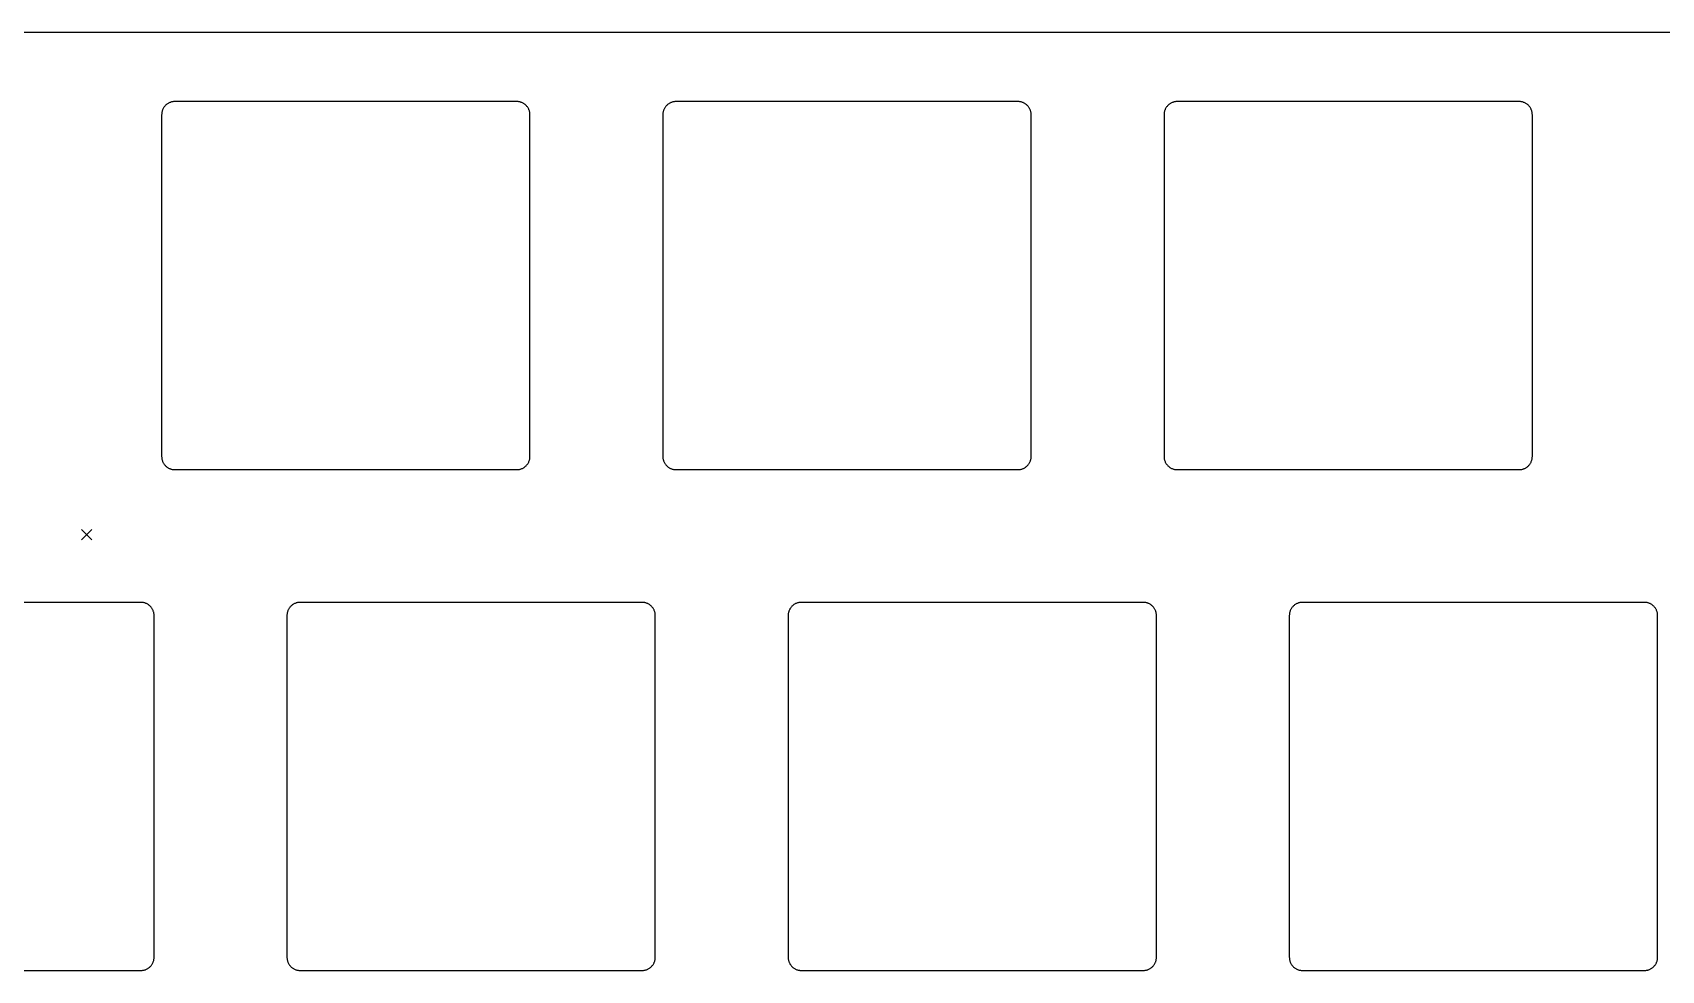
# Model space of a CAD drawing. Extents: x 19 to 282, y -159 to -67.
# Drawn here: x 72 to 133.9, y -102.5 to -66.8 of the extents above; entities that cross this region are included whole.
import ezdxf

# ---------------------------------------------------------------- set-up
doc = ezdxf.new("R2010")
doc.units = 0
doc.layers.add('BLACK', color=7, linetype='CONTINUOUS')

msp = doc.modelspace()

# ---------------------------------------------------------------- linework, layer by layer
at = {"layer": 'BLACK', "linetype": 'CONTINUOUS'}
for p, q in [((277.075, -66.85), (24, -66.85)), ((76.8631, -69.9502), (76.8625, -69.975)), ((76.865, -69.9256), (76.8631, -69.9502)), ((76.868, -69.9012), (76.865, -69.9256)), ((76.8722, -69.877), (76.868, -69.9012)), ((76.8776, -69.8531), (76.8722, -69.877)), ((76.8841, -69.8296), (76.8776, -69.8531)), ((76.8918, -69.8064), (76.8841, -69.8296)), ((76.9006, -69.7837), (76.8918, -69.8064)), ((76.9105, -69.7614), (76.9006, -69.7837)), ((76.9214, -69.7396), (76.9105, -69.7614)), ((76.9334, -69.7183), (76.9214, -69.7396)), ((76.9465, -69.6976), (76.9334, -69.7183)), ((76.9606, -69.6775), (76.9465, -69.6976)), ((76.9757, -69.6581), (76.9606, -69.6775)), ((76.9919, -69.6394), (76.9757, -69.6581)), ((77.009, -69.6214), (76.9919, -69.6394)), ((77.0269, -69.6043), (77.009, -69.6214)), ((77.0456, -69.5882), (77.0269, -69.6043)), ((77.065, -69.5731), (77.0456, -69.5882)), ((77.0851, -69.559), (77.065, -69.5731)), ((77.1058, -69.5459), (77.0851, -69.559)), ((77.1271, -69.5339), (77.1058, -69.5459)), ((77.1489, -69.5229), (77.1271, -69.5339)), ((77.1712, -69.5131), (77.1489, -69.5229)), ((77.1939, -69.5043), (77.1712, -69.5131)), ((77.2171, -69.4966), (77.1939, -69.5043)), ((77.2406, -69.4901), (77.2171, -69.4966)), ((77.2645, -69.4847), (77.2406, -69.4901)), ((77.2887, -69.4805), (77.2645, -69.4847)), ((77.3131, -69.4774), (77.2887, -69.4805)), ((77.3377, -69.4756), (77.3131, -69.4774)), ((77.3625, -69.475), (77.3377, -69.4756)), ((90.3625, -69.475), (77.3625, -69.475)), ((90.3873, -69.4756), (90.3625, -69.475)), ((90.4119, -69.4774), (90.3873, -69.4756)), ((90.4363, -69.4805), (90.4119, -69.4774)), ((90.4605, -69.4847), (90.4363, -69.4805)), ((90.4844, -69.4901), (90.4605, -69.4847)), ((90.5079, -69.4966), (90.4844, -69.4901)), ((90.5311, -69.5043), (90.5079, -69.4966)), ((90.5539, -69.5131), (90.5311, -69.5043)), ((90.5762, -69.5229), (90.5539, -69.5131)), ((90.598, -69.5339), (90.5762, -69.5229)), ((90.6192, -69.5459), (90.598, -69.5339)), ((90.6399, -69.559), (90.6192, -69.5459)), ((90.66, -69.5731), (90.6399, -69.559)), ((90.6794, -69.5882), (90.66, -69.5731)), ((90.6981, -69.6043), (90.6794, -69.5882)), ((90.7161, -69.6214), (90.6981, -69.6043)), ((90.7332, -69.6394), (90.7161, -69.6214)), ((90.7493, -69.6581), (90.7332, -69.6394)), ((90.7644, -69.6775), (90.7493, -69.6581)), ((90.7785, -69.6976), (90.7644, -69.6775)), ((90.7916, -69.7183), (90.7785, -69.6976)), ((90.8036, -69.7396), (90.7916, -69.7183)), ((90.8146, -69.7614), (90.8036, -69.7396)), ((90.8245, -69.7837), (90.8146, -69.7614)), ((90.8332, -69.8064), (90.8245, -69.7837)), ((90.8409, -69.8296), (90.8332, -69.8064)), ((90.8474, -69.8531), (90.8409, -69.8296)), ((90.8528, -69.877), (90.8474, -69.8531)), ((90.857, -69.9012), (90.8528, -69.877)), ((90.8601, -69.9256), (90.857, -69.9012)), ((90.8619, -69.9502), (90.8601, -69.9256)), ((90.8625, -69.975), (90.8619, -69.9502)), ((95.9131, -69.9502), (95.9125, -69.975)), ((95.915, -69.9256), (95.9131, -69.9502)), ((95.918, -69.9012), (95.915, -69.9256)), ((95.9222, -69.877), (95.918, -69.9012)), ((95.9276, -69.8531), (95.9222, -69.877)), ((95.9341, -69.8296), (95.9276, -69.8531)), ((95.9418, -69.8064), (95.9341, -69.8296)), ((95.9506, -69.7837), (95.9418, -69.8064)), ((95.9604, -69.7614), (95.9506, -69.7837)), ((95.9714, -69.7396), (95.9604, -69.7614)), ((95.9834, -69.7183), (95.9714, -69.7396)), ((95.9965, -69.6976), (95.9834, -69.7183)), ((96.0106, -69.6775), (95.9965, -69.6976)), ((96.0257, -69.6581), (96.0106, -69.6775)), ((96.0419, -69.6394), (96.0257, -69.6581)), ((96.059, -69.6214), (96.0419, -69.6394)), ((96.0769, -69.6043), (96.059, -69.6214)), ((96.0956, -69.5882), (96.0769, -69.6043)), ((96.115, -69.5731), (96.0956, -69.5882)), ((96.1351, -69.559), (96.115, -69.5731)), ((96.1558, -69.5459), (96.1351, -69.559)), ((96.1771, -69.5339), (96.1558, -69.5459)), ((96.1989, -69.5229), (96.1771, -69.5339)), ((96.2212, -69.5131), (96.1989, -69.5229)), ((96.2439, -69.5043), (96.2212, -69.5131)), ((96.2671, -69.4966), (96.2439, -69.5043)), ((96.2906, -69.4901), (96.2671, -69.4966)), ((96.3145, -69.4847), (96.2906, -69.4901)), ((96.3387, -69.4805), (96.3145, -69.4847)), ((96.3631, -69.4774), (96.3387, -69.4805)), ((96.3877, -69.4756), (96.3631, -69.4774)), ((96.4125, -69.475), (96.3877, -69.4756)), ((109.413, -69.475), (96.4125, -69.475)), ((109.437, -69.4756), (109.413, -69.475)), ((109.462, -69.4774), (109.437, -69.4756)), ((109.486, -69.4805), (109.462, -69.4774)), ((109.511, -69.4847), (109.486, -69.4805)), ((109.534, -69.4901), (109.511, -69.4847)), ((109.558, -69.4966), (109.534, -69.4901)), ((109.581, -69.5043), (109.558, -69.4966)), ((109.604, -69.5131), (109.581, -69.5043)), ((109.626, -69.5229), (109.604, -69.5131)), ((109.648, -69.5339), (109.626, -69.5229)), ((109.669, -69.5459), (109.648, -69.5339)), ((109.69, -69.559), (109.669, -69.5459)), ((109.71, -69.5731), (109.69, -69.559)), ((109.729, -69.5882), (109.71, -69.5731)), ((109.748, -69.6043), (109.729, -69.5882)), ((109.766, -69.6214), (109.748, -69.6043)), ((109.783, -69.6394), (109.766, -69.6214)), ((109.799, -69.6581), (109.783, -69.6394)), ((109.814, -69.6775), (109.799, -69.6581)), ((109.829, -69.6976), (109.814, -69.6775)), ((109.842, -69.7183), (109.829, -69.6976)), ((109.854, -69.7396), (109.842, -69.7183)), ((109.865, -69.7614), (109.854, -69.7396)), ((109.874, -69.7837), (109.865, -69.7614)), ((109.883, -69.8064), (109.874, -69.7837)), ((109.891, -69.8296), (109.883, -69.8064)), ((109.897, -69.8531), (109.891, -69.8296)), ((109.903, -69.877), (109.897, -69.8531)), ((109.907, -69.9012), (109.903, -69.877)), ((109.91, -69.9256), (109.907, -69.9012)), ((109.912, -69.9502), (109.91, -69.9256)), ((109.913, -69.975), (109.912, -69.9502)), ((114.965, -69.9256), (114.963, -69.9502)), ((114.963, -69.9502), (114.963, -69.975)), ((114.968, -69.9012), (114.965, -69.9256)), ((114.972, -69.877), (114.968, -69.9012)), ((114.978, -69.8531), (114.972, -69.877)), ((114.984, -69.8296), (114.978, -69.8531)), ((114.992, -69.8064), (114.984, -69.8296)), ((115.001, -69.7837), (114.992, -69.8064)), ((115.01, -69.7614), (115.001, -69.7837)), ((115.021, -69.7396), (115.01, -69.7614)), ((115.033, -69.7183), (115.021, -69.7396)), ((115.047, -69.6976), (115.033, -69.7183)), ((115.061, -69.6775), (115.047, -69.6976)), ((115.076, -69.6581), (115.061, -69.6775)), ((115.092, -69.6394), (115.076, -69.6581)), ((115.109, -69.6214), (115.092, -69.6394)), ((115.127, -69.6043), (115.109, -69.6214)), ((115.146, -69.5882), (115.127, -69.6043)), ((115.165, -69.5731), (115.146, -69.5882)), ((115.185, -69.559), (115.165, -69.5731)), ((115.206, -69.5459), (115.185, -69.559)), ((115.227, -69.5339), (115.206, -69.5459)), ((115.249, -69.5229), (115.227, -69.5339)), ((115.271, -69.5131), (115.249, -69.5229)), ((115.294, -69.5043), (115.271, -69.5131)), ((115.317, -69.4966), (115.294, -69.5043)), ((115.341, -69.4901), (115.317, -69.4966)), ((115.365, -69.4847), (115.341, -69.4901)), ((115.389, -69.4805), (115.365, -69.4847)), ((115.413, -69.4774), (115.389, -69.4805)), ((115.438, -69.4756), (115.413, -69.4774)), ((115.463, -69.475), (115.438, -69.4756)), ((128.463, -69.475), (115.463, -69.475)), ((128.487, -69.4756), (128.463, -69.475)), ((128.512, -69.4774), (128.487, -69.4756)), ((128.536, -69.4805), (128.512, -69.4774)), ((128.561, -69.4847), (128.536, -69.4805)), ((128.584, -69.4901), (128.561, -69.4847)), ((128.608, -69.4966), (128.584, -69.4901)), ((128.631, -69.5043), (128.608, -69.4966)), ((128.654, -69.5131), (128.631, -69.5043)), ((128.676, -69.5229), (128.654, -69.5131)), ((128.698, -69.5339), (128.676, -69.5229)), ((128.719, -69.5459), (128.698, -69.5339)), ((128.74, -69.559), (128.719, -69.5459)), ((128.76, -69.5731), (128.74, -69.559)), ((128.779, -69.5882), (128.76, -69.5731)), ((128.798, -69.6043), (128.779, -69.5882)), ((128.816, -69.6214), (128.798, -69.6043)), ((128.833, -69.6394), (128.816, -69.6214)), ((128.849, -69.6581), (128.833, -69.6394)), ((128.864, -69.6775), (128.849, -69.6581)), ((128.879, -69.6976), (128.864, -69.6775)), ((128.892, -69.7183), (128.879, -69.6976)), ((128.904, -69.7396), (128.892, -69.7183)), ((128.915, -69.7614), (128.904, -69.7396)), ((128.924, -69.7837), (128.915, -69.7614)), ((128.933, -69.8064), (128.924, -69.7837)), ((128.941, -69.8296), (128.933, -69.8064)), ((128.947, -69.8531), (128.941, -69.8296)), ((128.953, -69.877), (128.947, -69.8531)), ((128.957, -69.9012), (128.953, -69.877)), ((128.96, -69.9256), (128.957, -69.9012)), ((128.962, -69.9502), (128.96, -69.9256)), ((128.963, -69.975), (128.962, -69.9502)), ((76.8625, -69.975), (76.8625, -82.975)), ((90.8625, -82.975), (90.8625, -69.975)), ((95.9125, -69.975), (95.9125, -82.975)), ((109.913, -82.975), (109.913, -69.975)), ((114.963, -69.975), (114.963, -82.975)), ((128.963, -82.975), (128.963, -69.975)), ((76.8625, -82.975), (76.8631, -82.9998)), ((76.8631, -82.9998), (76.865, -83.0244)), ((76.865, -83.0244), (76.868, -83.0488)), ((76.868, -83.0488), (76.8722, -83.073)), ((76.8722, -83.073), (76.8776, -83.0969)), ((76.8776, -83.0969), (76.8841, -83.1204)), ((76.8841, -83.1204), (76.8918, -83.1436)), ((76.8918, -83.1436), (76.9006, -83.1663)), ((76.9006, -83.1663), (76.9105, -83.1886)), ((76.9105, -83.1886), (76.9214, -83.2104)), ((76.9214, -83.2104), (76.9334, -83.2317)), ((76.9334, -83.2317), (76.9465, -83.2524)), ((76.9465, -83.2524), (76.9606, -83.2725)), ((76.9606, -83.2725), (76.9757, -83.2919)), ((76.9757, -83.2919), (76.9919, -83.3106)), ((76.9919, -83.3106), (77.009, -83.3286)), ((77.009, -83.3286), (77.0269, -83.3456)), ((77.0269, -83.3456), (77.0456, -83.3618)), ((77.0456, -83.3618), (77.065, -83.3769)), ((77.065, -83.3769), (77.0851, -83.391)), ((77.0851, -83.391), (77.1058, -83.4041)), ((77.1058, -83.4041), (77.1271, -83.4161)), ((77.1271, -83.4161), (77.1489, -83.4271)), ((77.1489, -83.4271), (77.1712, -83.4369)), ((77.1712, -83.4369), (77.1939, -83.4457)), ((77.1939, -83.4457), (77.2171, -83.4534)), ((77.2171, -83.4534), (77.2406, -83.4599)), ((77.2406, -83.4599), (77.2645, -83.4653)), ((77.2645, -83.4653), (77.2887, -83.4695)), ((77.2887, -83.4695), (77.3131, -83.4726)), ((77.3131, -83.4726), (77.3377, -83.4744)), ((77.3377, -83.4744), (77.3625, -83.475)), ((77.3625, -83.475), (90.3625, -83.475)), ((90.3625, -83.475), (90.3873, -83.4744)), ((90.3873, -83.4744), (90.4119, -83.4726)), ((90.4119, -83.4726), (90.4363, -83.4695)), ((90.4363, -83.4695), (90.4605, -83.4653)), ((90.4605, -83.4653), (90.4844, -83.4599)), ((90.4844, -83.4599), (90.5079, -83.4534)), ((90.5079, -83.4534), (90.5311, -83.4457)), ((90.5311, -83.4457), (90.5539, -83.4369)), ((90.5539, -83.4369), (90.5762, -83.4271)), ((90.5762, -83.4271), (90.598, -83.4161)), ((90.598, -83.4161), (90.6192, -83.4041)), ((90.6192, -83.4041), (90.6399, -83.391)), ((90.6399, -83.391), (90.66, -83.3769)), ((90.66, -83.3769), (90.6794, -83.3618)), ((90.6794, -83.3618), (90.6981, -83.3456)), ((90.6981, -83.3456), (90.7161, -83.3286)), ((90.7161, -83.3286), (90.7332, -83.3106)), ((90.7332, -83.3106), (90.7493, -83.2919)), ((90.7493, -83.2919), (90.7644, -83.2725)), ((90.7644, -83.2725), (90.7785, -83.2524)), ((90.7785, -83.2524), (90.7916, -83.2317)), ((90.7916, -83.2317), (90.8036, -83.2104)), ((90.8036, -83.2104), (90.8146, -83.1886)), ((90.8146, -83.1886), (90.8245, -83.1663)), ((90.8245, -83.1663), (90.8332, -83.1436)), ((90.8332, -83.1436), (90.8409, -83.1204)), ((90.8409, -83.1204), (90.8474, -83.0969)), ((90.8474, -83.0969), (90.8528, -83.073)), ((90.8528, -83.073), (90.857, -83.0488)), ((90.857, -83.0488), (90.8601, -83.0244)), ((90.8601, -83.0244), (90.8619, -82.9998)), ((90.8619, -82.9998), (90.8625, -82.975)), ((95.9125, -82.975), (95.9131, -82.9998)), ((95.9131, -82.9998), (95.915, -83.0244)), ((95.915, -83.0244), (95.918, -83.0488)), ((95.918, -83.0488), (95.9222, -83.073)), ((95.9222, -83.073), (95.9276, -83.0969)), ((95.9276, -83.0969), (95.9341, -83.1204)), ((95.9341, -83.1204), (95.9418, -83.1436)), ((95.9418, -83.1436), (95.9506, -83.1663)), ((95.9506, -83.1663), (95.9604, -83.1886)), ((95.9604, -83.1886), (95.9714, -83.2104)), ((95.9714, -83.2104), (95.9834, -83.2317)), ((95.9834, -83.2317), (95.9965, -83.2524)), ((95.9965, -83.2524), (96.0106, -83.2725)), ((96.0106, -83.2725), (96.0257, -83.2919)), ((96.0257, -83.2919), (96.0419, -83.3106)), ((96.0419, -83.3106), (96.059, -83.3286)), ((96.059, -83.3286), (96.0769, -83.3456)), ((96.0769, -83.3456), (96.0956, -83.3618)), ((96.0956, -83.3618), (96.115, -83.3769)), ((96.115, -83.3769), (96.1351, -83.391)), ((96.1351, -83.391), (96.1558, -83.4041)), ((96.1558, -83.4041), (96.1771, -83.4161)), ((96.1771, -83.4161), (96.1989, -83.4271)), ((96.1989, -83.4271), (96.2212, -83.4369)), ((96.2212, -83.4369), (96.2439, -83.4457)), ((96.2439, -83.4457), (96.2671, -83.4534)), ((96.2671, -83.4534), (96.2906, -83.4599)), ((96.2906, -83.4599), (96.3145, -83.4653)), ((96.3145, -83.4653), (96.3387, -83.4695)), ((96.3387, -83.4695), (96.3631, -83.4726)), ((96.3631, -83.4726), (96.3877, -83.4744)), ((96.3877, -83.4744), (96.4125, -83.475)), ((96.4125, -83.475), (109.413, -83.475)), ((109.413, -83.475), (109.437, -83.4744)), ((109.437, -83.4744), (109.462, -83.4726)), ((109.462, -83.4726), (109.486, -83.4695)), ((109.486, -83.4695), (109.511, -83.4653)), ((109.511, -83.4653), (109.534, -83.4599)), ((109.534, -83.4599), (109.558, -83.4534)), ((109.558, -83.4534), (109.581, -83.4457)), ((109.581, -83.4457), (109.604, -83.4369)), ((109.604, -83.4369), (109.626, -83.4271)), ((109.626, -83.4271), (109.648, -83.4161)), ((109.648, -83.4161), (109.669, -83.4041)), ((109.669, -83.4041), (109.69, -83.391)), ((109.69, -83.391), (109.71, -83.3769)), ((109.71, -83.3769), (109.729, -83.3618)), ((109.729, -83.3618), (109.748, -83.3456)), ((109.748, -83.3456), (109.766, -83.3286)), ((109.766, -83.3286), (109.783, -83.3106)), ((109.783, -83.3106), (109.799, -83.2919)), ((109.799, -83.2919), (109.814, -83.2725)), ((109.814, -83.2725), (109.829, -83.2524)), ((109.829, -83.2524), (109.842, -83.2317)), ((109.842, -83.2317), (109.854, -83.2104)), ((109.854, -83.2104), (109.865, -83.1886)), ((109.865, -83.1886), (109.874, -83.1663)), ((109.874, -83.1663), (109.883, -83.1436)), ((109.883, -83.1436), (109.891, -83.1204)), ((109.891, -83.1204), (109.897, -83.0969)), ((109.897, -83.0969), (109.903, -83.073)), ((109.903, -83.073), (109.907, -83.0488)), ((109.907, -83.0488), (109.91, -83.0244)), ((109.91, -83.0244), (109.912, -82.9998)), ((109.912, -82.9998), (109.913, -82.975)), ((114.963, -82.975), (114.963, -82.9998)), ((114.963, -82.9998), (114.965, -83.0244)), ((114.965, -83.0244), (114.968, -83.0488)), ((114.968, -83.0488), (114.972, -83.073)), ((114.972, -83.073), (114.978, -83.0969)), ((114.978, -83.0969), (114.984, -83.1204)), ((114.984, -83.1204), (114.992, -83.1436)), ((114.992, -83.1436), (115.001, -83.1663)), ((115.001, -83.1663), (115.01, -83.1886)), ((115.01, -83.1886), (115.021, -83.2104)), ((115.021, -83.2104), (115.033, -83.2317)), ((115.033, -83.2317), (115.047, -83.2524)), ((115.047, -83.2524), (115.061, -83.2725)), ((115.061, -83.2725), (115.076, -83.2919)), ((115.076, -83.2919), (115.092, -83.3106)), ((115.092, -83.3106), (115.109, -83.3286)), ((115.109, -83.3286), (115.127, -83.3456)), ((115.127, -83.3456), (115.146, -83.3618)), ((115.146, -83.3618), (115.165, -83.3769)), ((115.165, -83.3769), (115.185, -83.391)), ((115.185, -83.391), (115.206, -83.4041)), ((115.206, -83.4041), (115.227, -83.4161)), ((115.227, -83.4161), (115.249, -83.4271)), ((115.249, -83.4271), (115.271, -83.4369)), ((115.271, -83.4369), (115.294, -83.4457)), ((115.294, -83.4457), (115.317, -83.4534)), ((115.317, -83.4534), (115.341, -83.4599)), ((115.341, -83.4599), (115.365, -83.4653)), ((115.365, -83.4653), (115.389, -83.4695)), ((115.389, -83.4695), (115.413, -83.4726)), ((115.413, -83.4726), (115.438, -83.4744)), ((115.438, -83.4744), (115.463, -83.475)), ((115.463, -83.475), (128.463, -83.475)), ((128.463, -83.475), (128.487, -83.4744)), ((128.487, -83.4744), (128.512, -83.4726)), ((128.512, -83.4726), (128.536, -83.4695)), ((128.536, -83.4695), (128.561, -83.4653)), ((128.561, -83.4653), (128.584, -83.4599)), ((128.584, -83.4599), (128.608, -83.4534)), ((128.608, -83.4534), (128.631, -83.4457)), ((128.631, -83.4457), (128.654, -83.4369)), ((128.654, -83.4369), (128.676, -83.4271)), ((128.676, -83.4271), (128.698, -83.4161)), ((128.698, -83.4161), (128.719, -83.4041)), ((128.719, -83.4041), (128.74, -83.391)), ((128.74, -83.391), (128.76, -83.3769)), ((128.76, -83.3769), (128.779, -83.3618)), ((128.779, -83.3618), (128.798, -83.3456)), ((128.798, -83.3456), (128.816, -83.3286)), ((128.816, -83.3286), (128.833, -83.3106)), ((128.833, -83.3106), (128.849, -83.2919)), ((128.849, -83.2919), (128.864, -83.2725)), ((128.864, -83.2725), (128.879, -83.2524)), ((128.879, -83.2524), (128.892, -83.2317)), ((128.892, -83.2317), (128.904, -83.2104)), ((128.904, -83.2104), (128.915, -83.1886)), ((128.915, -83.1886), (128.924, -83.1663)), ((128.924, -83.1663), (128.933, -83.1436)), ((128.933, -83.1436), (128.941, -83.1204)), ((128.941, -83.1204), (128.947, -83.0969)), ((128.947, -83.0969), (128.953, -83.073)), ((128.953, -83.073), (128.957, -83.0488)), ((128.957, -83.0488), (128.96, -83.0244)), ((128.96, -83.0244), (128.962, -82.9998)), ((128.962, -82.9998), (128.963, -82.975)), ((73.8125, -85.75), (74.2125, -86.15)), ((74.2125, -85.75), (73.8125, -86.15)), ((76.075, -88.525), (63.075, -88.525)), ((76.0998, -88.5256), (76.075, -88.525)), ((76.1244, -88.5274), (76.0998, -88.5256)), ((76.1488, -88.5305), (76.1244, -88.5274)), ((76.173, -88.5347), (76.1488, -88.5305)), ((76.1969, -88.5401), (76.173, -88.5347)), ((82.027, -88.5347), (82.0031, -88.5401)), ((82.0512, -88.5305), (82.027, -88.5347)), ((82.0756, -88.5274), (82.0512, -88.5305)), ((82.1002, -88.5256), (82.0756, -88.5274)), ((82.125, -88.525), (82.1002, -88.5256)), ((95.125, -88.525), (82.125, -88.525)), ((95.1498, -88.5256), (95.125, -88.525)), ((95.1744, -88.5274), (95.1498, -88.5256)), ((95.1988, -88.5305), (95.1744, -88.5274)), ((95.223, -88.5347), (95.1988, -88.5305)), ((95.2469, -88.5401), (95.223, -88.5347)), ((101.077, -88.5347), (101.053, -88.5401)), ((101.101, -88.5305), (101.077, -88.5347)), ((101.126, -88.5274), (101.101, -88.5305)), ((101.15, -88.5256), (101.126, -88.5274)), ((101.175, -88.525), (101.15, -88.5256)), ((114.175, -88.525), (101.175, -88.525)), ((114.2, -88.5256), (114.175, -88.525)), ((114.224, -88.5274), (114.2, -88.5256)), ((114.249, -88.5305), (114.224, -88.5274)), ((114.273, -88.5347), (114.249, -88.5305)), ((114.297, -88.5401), (114.273, -88.5347)), ((120.127, -88.5347), (120.103, -88.5401)), ((120.151, -88.5305), (120.127, -88.5347)), ((120.176, -88.5274), (120.151, -88.5305)), ((120.2, -88.5256), (120.176, -88.5274)), ((120.225, -88.525), (120.2, -88.5256)), ((133.225, -88.525), (120.225, -88.525)), ((133.25, -88.5256), (133.225, -88.525)), ((133.274, -88.5274), (133.25, -88.5256)), ((133.299, -88.5305), (133.274, -88.5274)), ((133.323, -88.5347), (133.299, -88.5305)), ((133.347, -88.5401), (133.323, -88.5347)), ((76.2204, -88.5466), (76.1969, -88.5401)), ((76.2436, -88.5543), (76.2204, -88.5466)), ((76.2664, -88.5631), (76.2436, -88.5543)), ((76.2887, -88.5729), (76.2664, -88.5631)), ((76.3105, -88.5839), (76.2887, -88.5729)), ((76.3317, -88.5959), (76.3105, -88.5839)), ((76.3524, -88.609), (76.3317, -88.5959)), ((76.3725, -88.6231), (76.3524, -88.609)), ((76.3919, -88.6382), (76.3725, -88.6231)), ((76.4106, -88.6543), (76.3919, -88.6382)), ((76.4286, -88.6714), (76.4106, -88.6543)), ((76.4457, -88.6894), (76.4286, -88.6714)), ((76.4618, -88.7081), (76.4457, -88.6894)), ((76.4769, -88.7275), (76.4618, -88.7081)), ((76.491, -88.7476), (76.4769, -88.7275)), ((76.5041, -88.7683), (76.491, -88.7476)), ((76.5161, -88.7896), (76.5041, -88.7683)), ((76.5271, -88.8114), (76.5161, -88.7896)), ((76.537, -88.8337), (76.5271, -88.8114)), ((76.5457, -88.8564), (76.537, -88.8337)), ((76.5534, -88.8796), (76.5457, -88.8564)), ((76.5599, -88.9031), (76.5534, -88.8796)), ((76.5653, -88.927), (76.5599, -88.9031)), ((76.5695, -88.9512), (76.5653, -88.927)), ((76.5726, -88.9756), (76.5695, -88.9512)), ((76.5744, -89.0002), (76.5726, -88.9756)), ((76.575, -89.025), (76.5744, -89.0002)), ((76.575, -102.025), (76.575, -89.025)), ((81.6256, -89.0002), (81.625, -89.025)), ((81.625, -89.025), (81.625, -102.025)), ((81.6275, -88.9756), (81.6256, -89.0002)), ((81.6305, -88.9512), (81.6275, -88.9756)), ((81.6347, -88.927), (81.6305, -88.9512)), ((81.6401, -88.9031), (81.6347, -88.927)), ((81.6466, -88.8796), (81.6401, -88.9031)), ((81.6543, -88.8564), (81.6466, -88.8796)), ((81.6631, -88.8337), (81.6543, -88.8564)), ((81.673, -88.8114), (81.6631, -88.8337)), ((81.6839, -88.7896), (81.673, -88.8114)), ((81.6959, -88.7683), (81.6839, -88.7896)), ((81.709, -88.7476), (81.6959, -88.7683)), ((81.7231, -88.7275), (81.709, -88.7476)), ((81.7382, -88.7081), (81.7231, -88.7275)), ((81.7544, -88.6894), (81.7382, -88.7081)), ((81.7715, -88.6714), (81.7544, -88.6894)), ((81.7894, -88.6543), (81.7715, -88.6714)), ((81.8081, -88.6382), (81.7894, -88.6543)), ((81.8275, -88.6231), (81.8081, -88.6382)), ((81.8476, -88.609), (81.8275, -88.6231)), ((81.8683, -88.5959), (81.8476, -88.609)), ((81.8896, -88.5839), (81.8683, -88.5959)), ((81.9114, -88.5729), (81.8896, -88.5839)), ((81.9337, -88.5631), (81.9114, -88.5729)), ((81.9564, -88.5543), (81.9337, -88.5631)), ((81.9796, -88.5466), (81.9564, -88.5543)), ((82.0031, -88.5401), (81.9796, -88.5466)), ((95.2704, -88.5466), (95.2469, -88.5401)), ((95.2936, -88.5543), (95.2704, -88.5466)), ((95.3164, -88.5631), (95.2936, -88.5543)), ((95.3387, -88.5729), (95.3164, -88.5631)), ((95.3605, -88.5839), (95.3387, -88.5729)), ((95.3817, -88.5959), (95.3605, -88.5839)), ((95.4024, -88.609), (95.3817, -88.5959)), ((95.4225, -88.6231), (95.4024, -88.609)), ((95.4419, -88.6382), (95.4225, -88.6231)), ((95.4606, -88.6543), (95.4419, -88.6382)), ((95.4786, -88.6714), (95.4606, -88.6543)), ((95.4957, -88.6894), (95.4786, -88.6714)), ((95.5118, -88.7081), (95.4957, -88.6894)), ((95.5269, -88.7275), (95.5118, -88.7081)), ((95.541, -88.7476), (95.5269, -88.7275)), ((95.5541, -88.7683), (95.541, -88.7476)), ((95.5661, -88.7896), (95.5541, -88.7683)), ((95.5771, -88.8114), (95.5661, -88.7896)), ((95.587, -88.8337), (95.5771, -88.8114)), ((95.5957, -88.8564), (95.587, -88.8337)), ((95.6034, -88.8796), (95.5957, -88.8564)), ((95.6099, -88.9031), (95.6034, -88.8796)), ((95.6153, -88.927), (95.6099, -88.9031)), ((95.6195, -88.9512), (95.6153, -88.927)), ((95.6226, -88.9756), (95.6195, -88.9512)), ((95.6244, -89.0002), (95.6226, -88.9756)), ((95.625, -89.025), (95.6244, -89.0002)), ((95.625, -102.025), (95.625, -89.025)), ((100.676, -89.0002), (100.675, -89.025)), ((100.675, -89.025), (100.675, -102.025)), ((100.677, -88.9756), (100.676, -89.0002)), ((100.68, -88.9512), (100.677, -88.9756)), ((100.685, -88.927), (100.68, -88.9512)), ((100.69, -88.9031), (100.685, -88.927)), ((100.697, -88.8796), (100.69, -88.9031)), ((100.704, -88.8564), (100.697, -88.8796)), ((100.713, -88.8337), (100.704, -88.8564)), ((100.723, -88.8114), (100.713, -88.8337)), ((100.734, -88.7896), (100.723, -88.8114)), ((100.746, -88.7683), (100.734, -88.7896)), ((100.759, -88.7476), (100.746, -88.7683)), ((100.773, -88.7275), (100.759, -88.7476)), ((100.788, -88.7081), (100.773, -88.7275)), ((100.804, -88.6894), (100.788, -88.7081)), ((100.821, -88.6714), (100.804, -88.6894)), ((100.839, -88.6543), (100.821, -88.6714)), ((100.858, -88.6382), (100.839, -88.6543)), ((100.878, -88.6231), (100.858, -88.6382)), ((100.898, -88.609), (100.878, -88.6231)), ((100.918, -88.5959), (100.898, -88.609)), ((100.94, -88.5839), (100.918, -88.5959)), ((100.961, -88.5729), (100.94, -88.5839)), ((100.984, -88.5631), (100.961, -88.5729)), ((101.006, -88.5543), (100.984, -88.5631)), ((101.03, -88.5466), (101.006, -88.5543)), ((101.053, -88.5401), (101.03, -88.5466)), ((114.32, -88.5466), (114.297, -88.5401)), ((114.344, -88.5543), (114.32, -88.5466)), ((114.366, -88.5631), (114.344, -88.5543)), ((114.389, -88.5729), (114.366, -88.5631)), ((114.41, -88.5839), (114.389, -88.5729)), ((114.432, -88.5959), (114.41, -88.5839)), ((114.452, -88.609), (114.432, -88.5959)), ((114.472, -88.6231), (114.452, -88.609)), ((114.492, -88.6382), (114.472, -88.6231)), ((114.511, -88.6543), (114.492, -88.6382)), ((114.529, -88.6714), (114.511, -88.6543)), ((114.546, -88.6894), (114.529, -88.6714)), ((114.562, -88.7081), (114.546, -88.6894)), ((114.577, -88.7275), (114.562, -88.7081)), ((114.591, -88.7476), (114.577, -88.7275)), ((114.604, -88.7683), (114.591, -88.7476)), ((114.616, -88.7896), (114.604, -88.7683)), ((114.627, -88.8114), (114.616, -88.7896)), ((114.637, -88.8337), (114.627, -88.8114)), ((114.646, -88.8564), (114.637, -88.8337)), ((114.653, -88.8796), (114.646, -88.8564)), ((114.66, -88.9031), (114.653, -88.8796)), ((114.665, -88.927), (114.66, -88.9031)), ((114.67, -88.9512), (114.665, -88.927)), ((114.673, -88.9756), (114.67, -88.9512)), ((114.674, -89.0002), (114.673, -88.9756)), ((114.675, -89.025), (114.674, -89.0002)), ((114.675, -102.025), (114.675, -89.025)), ((119.726, -89.0002), (119.725, -89.025)), ((119.725, -89.025), (119.725, -102.025)), ((119.727, -88.9756), (119.726, -89.0002)), ((119.73, -88.9512), (119.727, -88.9756)), ((119.735, -88.927), (119.73, -88.9512)), ((119.74, -88.9031), (119.735, -88.927)), ((119.747, -88.8796), (119.74, -88.9031)), ((119.754, -88.8564), (119.747, -88.8796)), ((119.763, -88.8337), (119.754, -88.8564)), ((119.773, -88.8114), (119.763, -88.8337)), ((119.784, -88.7896), (119.773, -88.8114)), ((119.796, -88.7683), (119.784, -88.7896)), ((119.809, -88.7476), (119.796, -88.7683)), ((119.823, -88.7275), (119.809, -88.7476)), ((119.838, -88.7081), (119.823, -88.7275)), ((119.854, -88.6894), (119.838, -88.7081)), ((119.871, -88.6714), (119.854, -88.6894)), ((119.889, -88.6543), (119.871, -88.6714)), ((119.908, -88.6382), (119.889, -88.6543)), ((119.928, -88.6231), (119.908, -88.6382)), ((119.948, -88.609), (119.928, -88.6231)), ((119.968, -88.5959), (119.948, -88.609)), ((119.99, -88.5839), (119.968, -88.5959)), ((120.011, -88.5729), (119.99, -88.5839)), ((120.034, -88.5631), (120.011, -88.5729)), ((120.056, -88.5543), (120.034, -88.5631)), ((120.08, -88.5466), (120.056, -88.5543)), ((120.103, -88.5401), (120.08, -88.5466)), ((133.37, -88.5466), (133.347, -88.5401)), ((133.394, -88.5543), (133.37, -88.5466)), ((133.416, -88.5631), (133.394, -88.5543)), ((133.439, -88.5729), (133.416, -88.5631)), ((133.46, -88.5839), (133.439, -88.5729)), ((133.482, -88.5959), (133.46, -88.5839)), ((133.502, -88.609), (133.482, -88.5959)), ((133.522, -88.6231), (133.502, -88.609)), ((133.542, -88.6382), (133.522, -88.6231)), ((133.561, -88.6543), (133.542, -88.6382)), ((133.579, -88.6714), (133.561, -88.6543)), ((133.596, -88.6894), (133.579, -88.6714)), ((133.612, -88.7081), (133.596, -88.6894)), ((133.627, -88.7275), (133.612, -88.7081)), ((133.641, -88.7476), (133.627, -88.7275)), ((133.654, -88.7683), (133.641, -88.7476)), ((133.666, -88.7896), (133.654, -88.7683)), ((133.677, -88.8114), (133.666, -88.7896)), ((133.687, -88.8337), (133.677, -88.8114)), ((133.696, -88.8564), (133.687, -88.8337)), ((133.703, -88.8796), (133.696, -88.8564)), ((133.71, -88.9031), (133.703, -88.8796)), ((133.715, -88.927), (133.71, -88.9031)), ((133.72, -88.9512), (133.715, -88.927)), ((133.723, -88.9756), (133.72, -88.9512)), ((133.724, -89.0002), (133.723, -88.9756)), ((133.725, -89.025), (133.724, -89.0002)), ((133.725, -102.025), (133.725, -89.025)), ((76.5534, -102.17), (76.5599, -102.147)), ((76.5599, -102.147), (76.5653, -102.123)), ((76.5653, -102.123), (76.5695, -102.099)), ((76.5695, -102.099), (76.5726, -102.074)), ((76.5726, -102.074), (76.5744, -102.05)), ((76.5744, -102.05), (76.575, -102.025)), ((81.625, -102.025), (81.6256, -102.05)), ((81.6256, -102.05), (81.6275, -102.074)), ((81.6275, -102.074), (81.6305, -102.099)), ((81.6305, -102.099), (81.6347, -102.123)), ((81.6347, -102.123), (81.6401, -102.147)), ((81.6401, -102.147), (81.6466, -102.17)), ((95.6034, -102.17), (95.6099, -102.147)), ((95.6099, -102.147), (95.6153, -102.123)), ((95.6153, -102.123), (95.6195, -102.099)), ((95.6195, -102.099), (95.6226, -102.074)), ((95.6226, -102.074), (95.6244, -102.05)), ((95.6244, -102.05), (95.625, -102.025)), ((100.675, -102.025), (100.676, -102.05)), ((100.676, -102.05), (100.677, -102.074)), ((100.677, -102.074), (100.68, -102.099)), ((100.68, -102.099), (100.685, -102.123)), ((100.685, -102.123), (100.69, -102.147)), ((100.69, -102.147), (100.697, -102.17)), ((114.653, -102.17), (114.66, -102.147)), ((114.66, -102.147), (114.665, -102.123)), ((114.665, -102.123), (114.67, -102.099)), ((114.67, -102.099), (114.673, -102.074)), ((114.673, -102.074), (114.674, -102.05)), ((114.674, -102.05), (114.675, -102.025)), ((119.725, -102.025), (119.726, -102.05)), ((119.726, -102.05), (119.727, -102.074)), ((119.727, -102.074), (119.73, -102.099)), ((119.73, -102.099), (119.735, -102.123)), ((119.735, -102.123), (119.74, -102.147)), ((119.74, -102.147), (119.747, -102.17)), ((133.703, -102.17), (133.71, -102.147)), ((133.71, -102.147), (133.715, -102.123)), ((133.715, -102.123), (133.72, -102.099)), ((133.72, -102.099), (133.723, -102.074)), ((133.723, -102.074), (133.724, -102.05)), ((133.724, -102.05), (133.725, -102.025)), ((63.075, -102.525), (76.075, -102.525)), ((76.075, -102.525), (76.0998, -102.524)), ((76.0998, -102.524), (76.1244, -102.523)), ((76.1244, -102.523), (76.1488, -102.52)), ((76.1488, -102.52), (76.173, -102.515)), ((76.173, -102.515), (76.1969, -102.51)), ((76.1969, -102.51), (76.2204, -102.503)), ((76.2204, -102.503), (76.2436, -102.496)), ((76.2436, -102.496), (76.2664, -102.487)), ((76.2664, -102.487), (76.2887, -102.477)), ((76.2887, -102.477), (76.3105, -102.466)), ((76.3105, -102.466), (76.3317, -102.454)), ((76.3317, -102.454), (76.3524, -102.441)), ((76.3524, -102.441), (76.3725, -102.427)), ((76.3725, -102.427), (76.3919, -102.412)), ((76.3919, -102.412), (76.4106, -102.396)), ((76.4106, -102.396), (76.4286, -102.379)), ((76.4286, -102.379), (76.4457, -102.361)), ((76.4457, -102.361), (76.4618, -102.342)), ((76.4618, -102.342), (76.4769, -102.322)), ((76.4769, -102.322), (76.491, -102.302)), ((76.491, -102.302), (76.5041, -102.282)), ((76.5041, -102.282), (76.5161, -102.26)), ((76.5161, -102.26), (76.5271, -102.239)), ((76.5271, -102.239), (76.537, -102.216)), ((76.537, -102.216), (76.5457, -102.194)), ((76.5457, -102.194), (76.5534, -102.17)), ((81.6466, -102.17), (81.6543, -102.194)), ((81.6543, -102.194), (81.6631, -102.216)), ((81.6631, -102.216), (81.673, -102.239)), ((81.673, -102.239), (81.6839, -102.26)), ((81.6839, -102.26), (81.6959, -102.282)), ((81.6959, -102.282), (81.709, -102.302)), ((81.709, -102.302), (81.7231, -102.322)), ((81.7231, -102.322), (81.7382, -102.342)), ((81.7382, -102.342), (81.7544, -102.361)), ((81.7544, -102.361), (81.7715, -102.379)), ((81.7715, -102.379), (81.7894, -102.396)), ((81.7894, -102.396), (81.8081, -102.412)), ((81.8081, -102.412), (81.8275, -102.427)), ((81.8275, -102.427), (81.8476, -102.441)), ((81.8476, -102.441), (81.8683, -102.454)), ((81.8683, -102.454), (81.8896, -102.466)), ((81.8896, -102.466), (81.9114, -102.477)), ((81.9114, -102.477), (81.9337, -102.487)), ((81.9337, -102.487), (81.9564, -102.496)), ((81.9564, -102.496), (81.9796, -102.503)), ((81.9796, -102.503), (82.0031, -102.51)), ((82.0031, -102.51), (82.027, -102.515)), ((82.027, -102.515), (82.0512, -102.52)), ((82.0512, -102.52), (82.0756, -102.523)), ((82.0756, -102.523), (82.1002, -102.524)), ((82.1002, -102.524), (82.125, -102.525)), ((82.125, -102.525), (95.125, -102.525)), ((95.125, -102.525), (95.1498, -102.524)), ((95.1498, -102.524), (95.1744, -102.523)), ((95.1744, -102.523), (95.1988, -102.52)), ((95.1988, -102.52), (95.223, -102.515)), ((95.223, -102.515), (95.2469, -102.51)), ((95.2469, -102.51), (95.2704, -102.503)), ((95.2704, -102.503), (95.2936, -102.496)), ((95.2936, -102.496), (95.3164, -102.487)), ((95.3164, -102.487), (95.3387, -102.477)), ((95.3387, -102.477), (95.3605, -102.466)), ((95.3605, -102.466), (95.3817, -102.454)), ((95.3817, -102.454), (95.4024, -102.441)), ((95.4024, -102.441), (95.4225, -102.427)), ((95.4225, -102.427), (95.4419, -102.412)), ((95.4419, -102.412), (95.4606, -102.396)), ((95.4606, -102.396), (95.4786, -102.379)), ((95.4786, -102.379), (95.4957, -102.361)), ((95.4957, -102.361), (95.5118, -102.342)), ((95.5118, -102.342), (95.5269, -102.322)), ((95.5269, -102.322), (95.541, -102.302)), ((95.541, -102.302), (95.5541, -102.282)), ((95.5541, -102.282), (95.5661, -102.26)), ((95.5661, -102.26), (95.5771, -102.239)), ((95.5771, -102.239), (95.587, -102.216)), ((95.587, -102.216), (95.5957, -102.194)), ((95.5957, -102.194), (95.6034, -102.17)), ((100.697, -102.17), (100.704, -102.194)), ((100.704, -102.194), (100.713, -102.216)), ((100.713, -102.216), (100.723, -102.239)), ((100.723, -102.239), (100.734, -102.26)), ((100.734, -102.26), (100.746, -102.282)), ((100.746, -102.282), (100.759, -102.302)), ((100.759, -102.302), (100.773, -102.322)), ((100.773, -102.322), (100.788, -102.342)), ((100.788, -102.342), (100.804, -102.361)), ((100.804, -102.361), (100.821, -102.379)), ((100.821, -102.379), (100.839, -102.396)), ((100.839, -102.396), (100.858, -102.412)), ((100.858, -102.412), (100.878, -102.427)), ((100.878, -102.427), (100.898, -102.441)), ((100.898, -102.441), (100.918, -102.454)), ((100.918, -102.454), (100.94, -102.466)), ((100.94, -102.466), (100.961, -102.477)), ((100.961, -102.477), (100.984, -102.487)), ((100.984, -102.487), (101.006, -102.496)), ((101.006, -102.496), (101.03, -102.503)), ((101.03, -102.503), (101.053, -102.51)), ((101.053, -102.51), (101.077, -102.515)), ((101.077, -102.515), (101.101, -102.52)), ((101.101, -102.52), (101.126, -102.523)), ((101.126, -102.523), (101.15, -102.524)), ((101.15, -102.524), (101.175, -102.525)), ((101.175, -102.525), (114.175, -102.525)), ((114.175, -102.525), (114.2, -102.524)), ((114.2, -102.524), (114.224, -102.523)), ((114.224, -102.523), (114.249, -102.52)), ((114.249, -102.52), (114.273, -102.515)), ((114.273, -102.515), (114.297, -102.51)), ((114.297, -102.51), (114.32, -102.503)), ((114.32, -102.503), (114.344, -102.496)), ((114.344, -102.496), (114.366, -102.487)), ((114.366, -102.487), (114.389, -102.477)), ((114.389, -102.477), (114.41, -102.466)), ((114.41, -102.466), (114.432, -102.454)), ((114.432, -102.454), (114.452, -102.441)), ((114.452, -102.441), (114.472, -102.427)), ((114.472, -102.427), (114.492, -102.412)), ((114.492, -102.412), (114.511, -102.396)), ((114.511, -102.396), (114.529, -102.379)), ((114.529, -102.379), (114.546, -102.361)), ((114.546, -102.361), (114.562, -102.342)), ((114.562, -102.342), (114.577, -102.322)), ((114.577, -102.322), (114.591, -102.302)), ((114.591, -102.302), (114.604, -102.282)), ((114.604, -102.282), (114.616, -102.26)), ((114.616, -102.26), (114.627, -102.239)), ((114.627, -102.239), (114.637, -102.216)), ((114.637, -102.216), (114.646, -102.194)), ((114.646, -102.194), (114.653, -102.17)), ((119.747, -102.17), (119.754, -102.194)), ((119.754, -102.194), (119.763, -102.216)), ((119.763, -102.216), (119.773, -102.239)), ((119.773, -102.239), (119.784, -102.26)), ((119.784, -102.26), (119.796, -102.282)), ((119.796, -102.282), (119.809, -102.302)), ((119.809, -102.302), (119.823, -102.322)), ((119.823, -102.322), (119.838, -102.342)), ((119.838, -102.342), (119.854, -102.361)), ((119.854, -102.361), (119.871, -102.379)), ((119.871, -102.379), (119.889, -102.396)), ((119.889, -102.396), (119.908, -102.412)), ((119.908, -102.412), (119.928, -102.427)), ((119.928, -102.427), (119.948, -102.441)), ((119.948, -102.441), (119.968, -102.454)), ((119.968, -102.454), (119.99, -102.466)), ((119.99, -102.466), (120.011, -102.477)), ((120.011, -102.477), (120.034, -102.487)), ((120.034, -102.487), (120.056, -102.496)), ((120.056, -102.496), (120.08, -102.503)), ((120.08, -102.503), (120.103, -102.51)), ((120.103, -102.51), (120.127, -102.515)), ((120.127, -102.515), (120.151, -102.52)), ((120.151, -102.52), (120.176, -102.523)), ((120.176, -102.523), (120.2, -102.524)), ((120.2, -102.524), (120.225, -102.525)), ((120.225, -102.525), (133.225, -102.525)), ((133.225, -102.525), (133.25, -102.524)), ((133.25, -102.524), (133.274, -102.523)), ((133.274, -102.523), (133.299, -102.52)), ((133.299, -102.52), (133.323, -102.515)), ((133.323, -102.515), (133.347, -102.51)), ((133.347, -102.51), (133.37, -102.503)), ((133.37, -102.503), (133.394, -102.496)), ((133.394, -102.496), (133.416, -102.487)), ((133.416, -102.487), (133.439, -102.477)), ((133.439, -102.477), (133.46, -102.466)), ((133.46, -102.466), (133.482, -102.454)), ((133.482, -102.454), (133.502, -102.441)), ((133.502, -102.441), (133.522, -102.427)), ((133.522, -102.427), (133.542, -102.412)), ((133.542, -102.412), (133.561, -102.396)), ((133.561, -102.396), (133.579, -102.379)), ((133.579, -102.379), (133.596, -102.361)), ((133.596, -102.361), (133.612, -102.342)), ((133.612, -102.342), (133.627, -102.322)), ((133.627, -102.322), (133.641, -102.302)), ((133.641, -102.302), (133.654, -102.282)), ((133.654, -102.282), (133.666, -102.26)), ((133.666, -102.26), (133.677, -102.239)), ((133.677, -102.239), (133.687, -102.216)), ((133.687, -102.216), (133.696, -102.194)), ((133.696, -102.194), (133.703, -102.17))]:
    msp.add_line(p, q, dxfattribs=at)

doc.saveas('drawing.dxf')
